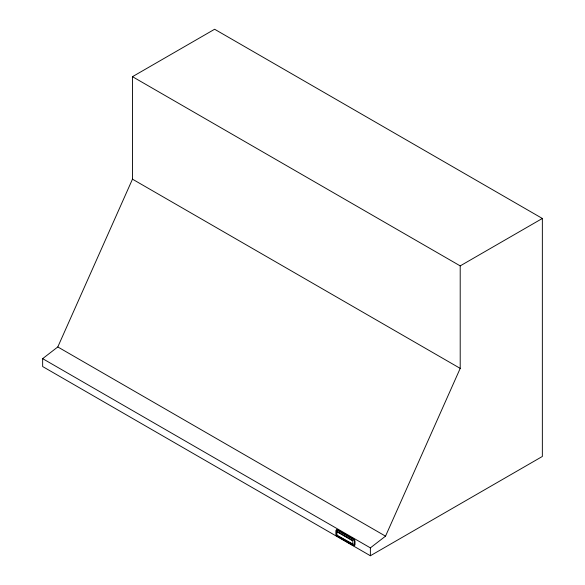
<?xml version="1.0" encoding="UTF-8"?>
<svg xmlns="http://www.w3.org/2000/svg" width="585" height="585" viewBox="0 0 585 585"><rect width="100%" height="100%" fill="white"/><g stroke="black" fill="none" stroke-linecap="round" stroke-linejoin="round"><path stroke-width="0.88" d="M353.347 544.328L336.997 535.224L336.733 531.472M57.798 346.949L132.473 179.171L132.473 76.679L214.622 29.25L542.353 218.461L542.353 456.461L370.378 555.75L42.646 366.539L42.646 358.649L57.798 346.949L385.53 536.16L460.205 368.382L460.205 265.89L132.473 76.679M370.378 555.75L370.378 547.867L385.53 536.16M460.205 265.89L542.353 218.461M336.741 535.465L352.974 544.642L352.733 540.854L336.543 531.56L336.382 534.917L337.077 535.268M132.473 179.171L460.205 368.382M42.646 358.649L370.378 547.867M337.077 531.429L353.062 540.664M336.419 530.266A1.879 1.09 60 0 1 337.706 529.871L353.684 539.092A1.879 1.09 60 0 1 355.015 541.403L355.015 544.474A1.879 1.09 60 0 1 354.196 545.425M336.653 534.807A1.879 1.09 60 0 1 336.477 534.361M353.186 539.385L337.209 530.156A1.879 1.09 60 0 0 335.878 530.931L335.878 534.003A1.879 1.09 60 0 0 337.209 536.306L353.186 545.534A1.879 1.09 60 0 0 354.517 544.767L354.517 541.688A1.879 1.09 60 0 0 353.186 539.385"/></g></svg>
